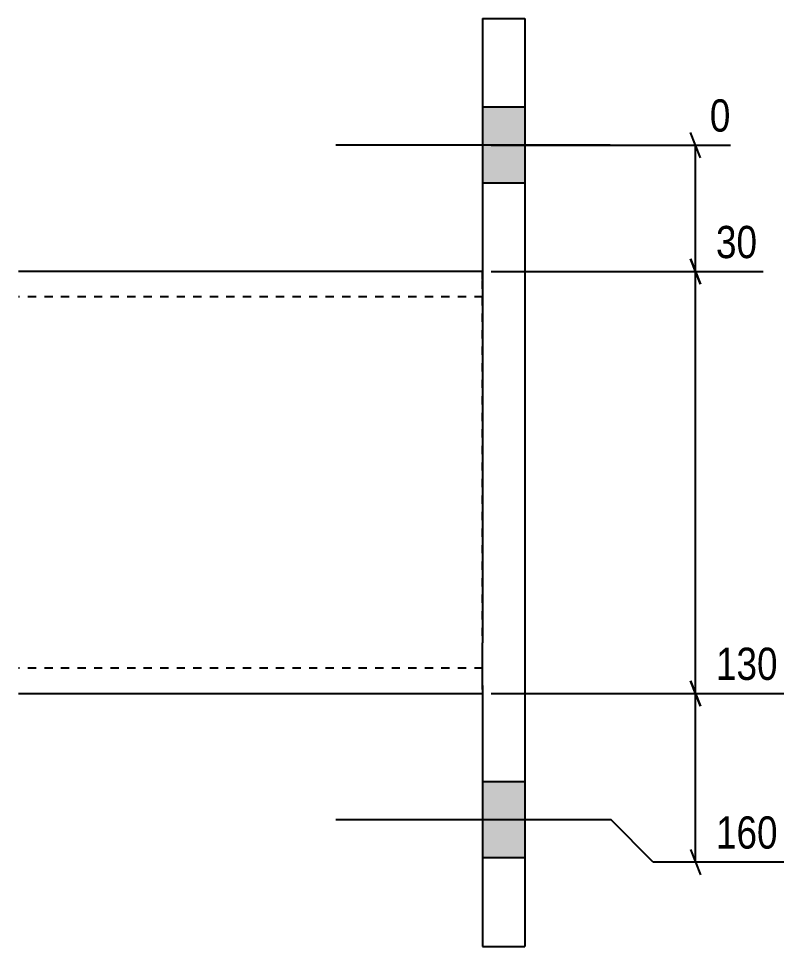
# Model space of a CAD drawing. Header units: millimetres. Extents: x 12 to 22692, y 5 to 905.
# Drawn here: x 14642.3 to 14823.8, y 4.8 to 224.8 of the extents above; entities that cross this region are included whole.
import ezdxf

# ---------------------------------------------------------------- set-up
doc = ezdxf.new("R2010")
doc.units = ezdxf.units.MM
doc.linetypes.add('DXK_LINE_DOT2', pattern=[3.9198, 1.9599, -1.9599])
doc.layers.add('MÅLSÆTNING', color=7, linetype='Continuous')
doc.layers.add('STÅL', color=7, linetype='Continuous')
doc.styles.add('Arial Narrow', font='ARIALN.TTF', dxfattribs={"height": 0.2})

msp = doc.modelspace()

# ---------------------------------------------------------------- hatches: boundary and pattern name
at = {"layer": 'STÅL', "linetype": 'Continuous'}
for points in [[(14752.27, 203.8), (14752.27, 185.8), (14762.27, 185.8), (14762.27, 203.8)], [(14752.27, 203.8), (14752.27, 185.8), (14762.27, 185.8), (14762.27, 203.8)], [(14752.27, 43.8), (14752.27, 25.8), (14762.27, 25.8), (14762.27, 43.8)], [(14752.27, 43.8), (14752.27, 25.8), (14762.27, 25.8), (14762.27, 43.8)]]:
    msp.add_hatch(color=96, dxfattribs=at).paths.add_polyline_path(points)

# ---------------------------------------------------------------- linework, layer by layer
at = {"layer": 'MÅLSÆTNING', "color": 7, "linetype": 'Continuous'}
for p, q in [((14803.92, 191.8), (14801.52, 197.8)), ((14754.27, 194.8), (14811, 194.8)), ((14802.72, 164.8), (14802.72, 194.8)), ((14801.52, 167.8), (14803.92, 161.8)), ((14803.92, 161.8), (14801.52, 167.8)), ((14754.27, 164.8), (14818.79, 164.8)), ((14754.27, 164.8), (14818.79, 164.8)), ((14802.72, 64.8), (14802.72, 164.8)), ((14801.52, 67.8), (14803.92, 61.8)), ((14803.92, 61.8), (14801.52, 67.8)), ((14754.27, 64.8), (14823.66, 64.8)), ((14754.27, 64.8), (14823.66, 64.8)), ((14802.72, 24.8), (14802.72, 64.8)), ((14782.72, 34.8), (14754.27, 34.8)), ((14792.72, 24.8), (14782.72, 34.8)), ((14801.52, 27.8), (14803.92, 21.8)), ((14823.66, 24.8), (14792.72, 24.8))]:
    msp.add_line(p, q, dxfattribs=at)
at = {"layer": 'STÅL', "color": 2, "linetype": 'Continuous'}
for p, q in [((14752.27, 224.8), (14752.27, 162.95)), ((14752.27, 224.8), (14762.27, 224.8)), ((14762.27, 224.8), (14762.27, 4.8)), ((14752.27, 164.8), (14642.27, 164.8)), ((14752.27, 162.95), (14752.27, 152.8)), ((14752.27, 152.8), (14752.27, 76.8)), ((14752.27, 66.65), (14752.27, 76.8)), ((14752.27, 66.65), (14752.27, 4.8)), ((14642.27, 64.8), (14752.27, 64.8)), ((14752.27, 4.8), (14762.27, 4.8))]:
    msp.add_line(p, q, dxfattribs=at)
at = {"layer": 'STÅL', "color": 96, "linetype": 'Continuous'}
for p, q in [((14762.27, 203.8), (14752.27, 203.8)), ((14762.27, 203.8), (14752.27, 203.8)), ((14782.47, 194.8), (14717.47, 194.8)), ((14782.47, 194.8), (14717.47, 194.8)), ((14762.27, 185.8), (14752.27, 185.8)), ((14762.27, 185.8), (14752.27, 185.8)), ((14762.27, 43.8), (14752.27, 43.8)), ((14762.27, 43.8), (14752.27, 43.8)), ((14782.47, 34.8), (14717.47, 34.8)), ((14782.47, 34.8), (14717.47, 34.8)), ((14762.27, 25.8), (14752.27, 25.8)), ((14762.27, 25.8), (14752.27, 25.8))]:
    msp.add_line(p, q, dxfattribs=at)
at = {"layer": 'STÅL', "color": 7, "linetype": 'DXK_LINE_DOT2'}
for p, q in [((14752.27, 162.95), (14752.27, 164.8)), ((14752.27, 66.65), (14752.27, 162.95)), ((14752.27, 158.8), (14642.27, 158.8)), ((14752.27, 70.8), (14642.27, 70.8)), ((14752.27, 65.71), (14752.27, 66.65)), ((14752.27, 65.71), (14752.27, 64.8))]:
    msp.add_line(p, q, dxfattribs=at)

# ---------------------------------------------------------------- wipeouts: each hides what was drawn before it
at = {"color": 0, "linetype": 'Continuous'}
for points in [[(14818.93, 166.4), (14818.93, 177.6), (14805.98, 177.6), (14805.98, 166.4)], [(14823.81, 66.4), (14823.81, 77.6), (14805.98, 77.6), (14805.98, 66.4)], [(14823.81, 26.4), (14823.81, 37.6), (14805.98, 37.6), (14805.98, 26.4)]]:
    msp.add_wipeout(points, dxfattribs=at).dxf.layer = 'MÅLSÆTNING'

# ---------------------------------------------------------------- next in the draw order: texts
at = {"layer": 'MÅLSÆTNING', "color": 3, "linetype": 'Continuous', "style": 'Arial Narrow'}
for s, p in [('30', (14807.58, 168)), ('130', (14807.58, 68)), ('160', (14807.58, 28))]:
    msp.add_text(s, height=7.635, dxfattribs=at).set_placement(p)

# ---------------------------------------------------------------- next in the draw order: wipeouts: each hides what was drawn before it
at = {"color": 0, "linetype": 'Continuous'}
msp.add_wipeout([(14812.6, 196.4), (14812.6, 207.6), (14804.52, 207.6), (14804.52, 196.4)], dxfattribs=at).dxf.layer = 'MÅLSÆTNING'

# ---------------------------------------------------------------- next in the draw order: texts
at = {"layer": 'MÅLSÆTNING', "color": 3, "linetype": 'Continuous', "style": 'Arial Narrow'}
msp.add_text('0', height=7.64, dxfattribs=at).set_placement((14806.12, 198))

doc.saveas('drawing.dxf')
